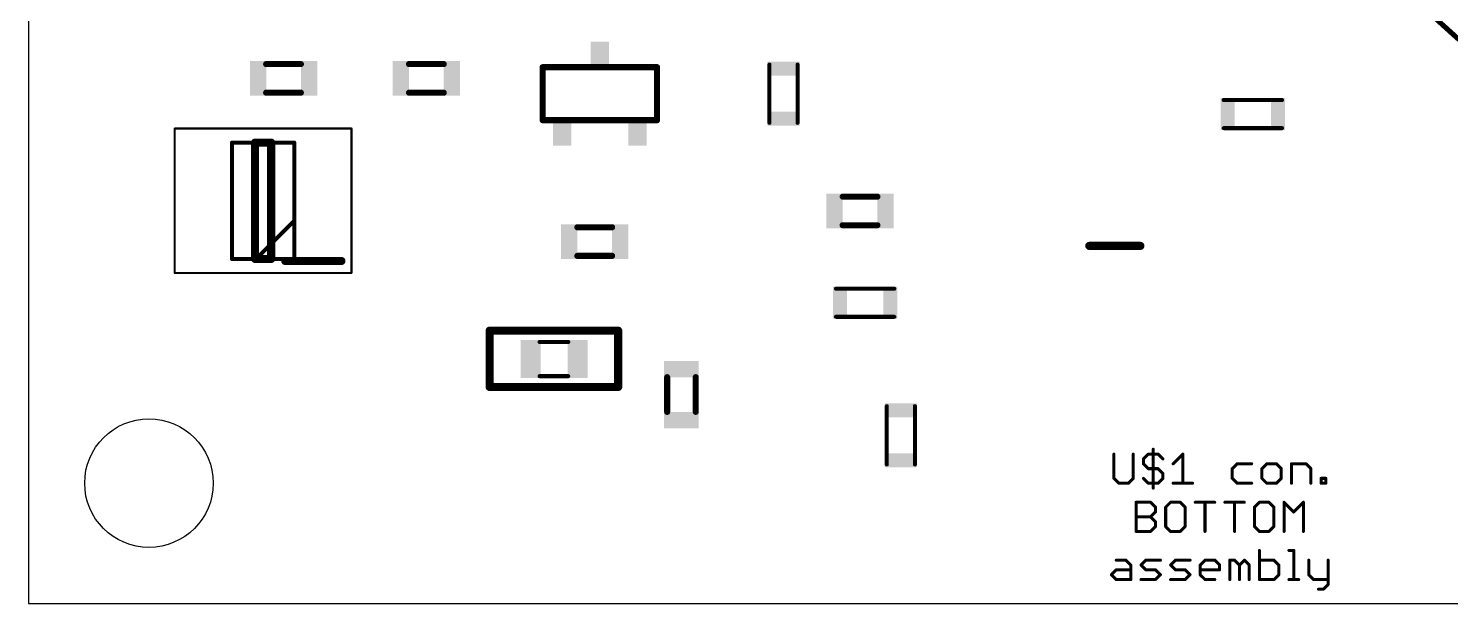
# Model space of a CAD drawing. Extents: x 0 to 2.95, y 0 to 1.57.
# Drawn here: x 0 to 1.394, y 0 to 0.564 of the extents above; entities that cross this region are included whole.
import ezdxf

# ---------------------------------------------------------------- set-up
doc = ezdxf.new("R2010")
doc.units = 0
for name, color, linetype in [('20', 7, 'CONTINUOUS'), ('21', 253, 'CONTINUOUS'), ('51', 253, 'CONTINUOUS')]:
    doc.layers.add(name, color=color, linetype=linetype)

# ---------------------------------------------------------------- blocks, each defined once
blk = doc.blocks.new('RECT')
blk.add_solid([(-0.5, -0.5), (0.5, -0.5), (-0.5, 0.5), (0.5, 0.5)])

msp = doc.modelspace()

# ---------------------------------------------------------------- linework, layer by layer
at = {"layer": '20'}
for p, q in [((0, 1.574803), (0, 0)), ((0, 0), (2.952756, 0))]:
    msp.add_line(p, q, dxfattribs=at)
msp.add_circle((0.11811, 0.11811), 0.062992, dxfattribs=at)
at = {"layer": '21'}
for points, const_width in [([(1.655, 0.463425, 1), (1.655, 1.266575, 1), (1.655, 0.463425)], 0.005), ([(1.655, 0.510669, 1), (1.655, 1.219331, 1), (1.655, 0.510669)], 0.005), ([(0.224094, 0.452087, 1), (0.220157, 0.452087)], 0.003937), ([(0.222126, 0.454055, 1), (0.222126, 0.450118)], 0.003937), ([(0.239843, 0.452087, 1), (0.235906, 0.452087)], 0.003937), ([(0.237874, 0.450118, 1), (0.237874, 0.454055)], 0.003937), ([(1.039724, 0.352748, 1), (1.039724, 0.348748)], 0.004), ([(1.089724, 0.348748, 1), (1.089724, 0.352748)], 0.004), ([(0.220157, 0.337913, 1), (0.224094, 0.337913)], 0.003937), ([(0.222126, 0.339882, 1), (0.222126, 0.335945)], 0.003937), ([(0.235906, 0.337913, 1), (0.239843, 0.337913)], 0.003937), ([(0.237874, 0.335945, 1), (0.237874, 0.339882)], 0.003937), ([(0.251654, 0.337913, 1), (0.251654, 0.333976)], 0.003937), ([(0.306772, 0.333976, 1), (0.306772, 0.337913)], 0.003937), ([(0.454008, 0.267559, 1), (0.450008, 0.267559)], 0.004), ([(0.452008, 0.269559, 1), (0.452008, 0.265559)], 0.004), ([(0.579992, 0.267559, 1), (0.575992, 0.267559)], 0.004), ([(0.577992, 0.265559, 1), (0.577992, 0.269559)], 0.004), ([(0.452008, 0.214441, 1), (0.452008, 0.210441)], 0.004), ([(0.450008, 0.212441, 1), (0.454008, 0.212441)], 0.004), ([(0.575992, 0.212441, 1), (0.579992, 0.212441)], 0.004), ([(0.577992, 0.210441, 1), (0.577992, 0.214441)], 0.004)]:
    msp.add_lwpolyline(points, format="xyb", dxfattribs=dict(at, const_width=const_width))
for points, const_width in [([(0.222126, 0.337913), (0.222126, 0.452087)], 0.007874), ([(0.222126, 0.452087), (0.237874, 0.452087)], 0.007874), ([(0.237874, 0.452087), (0.237874, 0.337913)], 0.007874), ([(1.039724, 0.350748), (1.089724, 0.350748)], 0.008), ([(0.237874, 0.337913), (0.222126, 0.337913)], 0.007874), ([(0.306772, 0.335945), (0.251654, 0.335945)], 0.007874), ([(0.452008, 0.212441), (0.452008, 0.267559)], 0.008), ([(0.452008, 0.267559), (0.577992, 0.267559)], 0.008), ([(0.577992, 0.267559), (0.577992, 0.212441)], 0.008), ([(0.577992, 0.212441), (0.452008, 0.212441)], 0.008)]:
    msp.add_lwpolyline(points, dxfattribs=dict(at, const_width=const_width))
at = {"layer": '51'}
for points, const_width in [([(0.267008, 0.529016), (0.232992, 0.529016)], 0.006), ([(0.407008, 0.529016), (0.372992, 0.529016)], 0.006), ([(0.72622, 0.471457), (0.72622, 0.528543)], 0.004), ([(0.75378, 0.528543), (0.75378, 0.471457)], 0.004), ([(0.504, 0.474), (0.504, 0.526)], 0.006), ([(0.504, 0.526), (0.616, 0.526)], 0.006), ([(0.616, 0.526), (0.616, 0.474)], 0.006), ([(0.232992, 0.500984), (0.267008, 0.500984)], 0.006), ([(0.372992, 0.500984), (0.407008, 0.500984)], 0.006), ([(1.171457, 0.49378), (1.228543, 0.49378)], 0.004), ([(0.616, 0.474), (0.504, 0.474)], 0.006), ([(0.143386, 0.324134), (0.143386, 0.465866)], 0.001969), ([(0.143386, 0.465866), (0.316614, 0.465866)], 0.001969), ([(0.316614, 0.465866), (0.316614, 0.324134)], 0.001969), ([(1.228543, 0.46622), (1.171457, 0.46622)], 0.004), ([(0.199488, 0.337913), (0.199488, 0.452087)], 0.003937), ([(0.199488, 0.452087), (0.260512, 0.452087)], 0.003937), ([(0.260512, 0.452087), (0.260512, 0.337913)], 0.003937), ([(0.832008, 0.399016), (0.797992, 0.399016)], 0.006), ([(0.260512, 0.375315), (0.22311, 0.337913)], 0.003937), ([(0.572008, 0.369016), (0.537992, 0.369016)], 0.006), ([(0.797992, 0.370984), (0.832008, 0.370984)], 0.006), ([(0.260512, 0.337913), (0.199488, 0.337913)], 0.003937), ([(0.537992, 0.340984), (0.572008, 0.340984)], 0.006), ([(0.316614, 0.324134), (0.143386, 0.324134)], 0.001969), ([(0.791457, 0.30878), (0.848543, 0.30878)], 0.004), ([(0.848543, 0.28122), (0.791457, 0.28122)], 0.004), ([(0.529016, 0.256496), (0.500984, 0.256496)], 0.004), ([(0.529016, 0.222992), (0.500984, 0.222992)], 0.004), ([(0.625984, 0.222008), (0.625984, 0.187992)], 0.006), ([(0.654016, 0.187992), (0.654016, 0.222008)], 0.006), ([(0.84122, 0.136457), (0.84122, 0.193543)], 0.004), ([(0.86878, 0.193543), (0.86878, 0.136457)], 0.004), ([(1.063809, 0.146556), (1.063809, 0.122789)], 0.003), ([(1.082822, 0.122789), (1.082822, 0.146556)], 0.003), ([(1.09281, 0.141802), (1.097563, 0.146556)], 0.003), ([(1.09281, 0.137049), (1.09281, 0.141802)], 0.003), ([(1.097563, 0.146556), (1.10707, 0.146556)], 0.003), ([(1.102317, 0.151309), (1.102317, 0.113282)], 0.003), ([(1.10707, 0.146556), (1.111823, 0.141802)], 0.003), ([(1.121811, 0.137049), (1.131318, 0.146556)], 0.003), ([(1.131318, 0.146556), (1.131318, 0.118035)], 0.003), ([(1.097563, 0.132296), (1.09281, 0.137049)], 0.003), ([(1.10707, 0.132296), (1.097563, 0.132296)], 0.003), ([(1.111823, 0.127542), (1.10707, 0.132296)], 0.003), ([(1.111823, 0.122789), (1.111823, 0.127542)], 0.003), ([(1.184566, 0.137049), (1.179813, 0.132296)], 0.003), ([(1.179813, 0.132296), (1.179813, 0.122789)], 0.003), ([(1.198827, 0.137049), (1.184566, 0.137049)], 0.003), ([(1.213568, 0.137049), (1.208814, 0.132296)], 0.003), ([(1.208814, 0.132296), (1.208814, 0.122789)], 0.003), ([(1.223074, 0.137049), (1.213568, 0.137049)], 0.003), ([(1.227828, 0.132296), (1.223074, 0.137049)], 0.003), ([(1.227828, 0.122789), (1.227828, 0.132296)], 0.003), ([(1.237815, 0.118035), (1.237815, 0.137049)], 0.003), ([(1.237815, 0.137049), (1.252076, 0.137049)], 0.003), ([(1.252076, 0.137049), (1.256829, 0.132296)], 0.003), ([(1.256829, 0.132296), (1.256829, 0.118035)], 0.003), ([(1.063809, 0.122789), (1.068562, 0.118035)], 0.003), ([(1.068562, 0.118035), (1.078069, 0.118035)], 0.003), ([(1.078069, 0.118035), (1.082822, 0.122789)], 0.003), ([(1.09281, 0.122789), (1.097563, 0.118035)], 0.003), ([(1.097563, 0.118035), (1.10707, 0.118035)], 0.003), ([(1.10707, 0.118035), (1.111823, 0.122789)], 0.003), ([(1.121811, 0.118035), (1.140824, 0.118035)], 0.003), ([(1.179813, 0.122789), (1.184566, 0.118035)], 0.003), ([(1.184566, 0.118035), (1.198827, 0.118035)], 0.003), ([(1.208814, 0.122789), (1.213568, 0.118035)], 0.003), ([(1.213568, 0.118035), (1.223074, 0.118035)], 0.003), ([(1.223074, 0.118035), (1.227828, 0.122789)], 0.003), ([(1.266816, 0.118035), (1.266816, 0.122789)], 0.003), ([(1.266816, 0.122789), (1.27157, 0.122789)], 0.003), ([(1.27157, 0.118035), (1.266816, 0.118035)], 0.003), ([(1.27157, 0.122789), (1.27157, 0.118035)], 0.003), ([(1.08556, 0.070791), (1.08556, 0.099312)], 0.003), ([(1.08556, 0.099312), (1.09982, 0.099312)], 0.003), ([(1.09982, 0.099312), (1.104573, 0.094558)], 0.003), ([(1.119314, 0.099312), (1.114561, 0.094558)], 0.003), ([(1.128821, 0.099312), (1.119314, 0.099312)], 0.003), ([(1.133574, 0.094558), (1.128821, 0.099312)], 0.003), ([(1.143562, 0.099312), (1.162575, 0.099312)], 0.003), ([(1.153069, 0.070791), (1.153069, 0.099312)], 0.003), ([(1.172563, 0.099312), (1.191576, 0.099312)], 0.003), ([(1.18207, 0.070791), (1.18207, 0.099312)], 0.003), ([(1.206317, 0.099312), (1.201564, 0.094558)], 0.003), ([(1.215824, 0.099312), (1.206317, 0.099312)], 0.003), ([(1.220578, 0.094558), (1.215824, 0.099312)], 0.003), ([(1.230565, 0.070791), (1.230565, 0.099312)], 0.003), ([(1.230565, 0.099312), (1.240072, 0.089805)], 0.003), ([(1.240072, 0.089805), (1.249579, 0.099312)], 0.003), ([(1.249579, 0.099312), (1.249579, 0.070791)], 0.003), ([(1.08556, 0.085052), (1.09982, 0.085052)], 0.003), ([(1.104573, 0.089805), (1.09982, 0.085052)], 0.003), ([(1.09982, 0.085052), (1.104573, 0.080298)], 0.003), ([(1.104573, 0.094558), (1.104573, 0.089805)], 0.003), ([(1.114561, 0.094558), (1.114561, 0.075545)], 0.003), ([(1.133574, 0.075545), (1.133574, 0.094558)], 0.003), ([(1.201564, 0.094558), (1.201564, 0.075545)], 0.003), ([(1.220578, 0.075545), (1.220578, 0.094558)], 0.003), ([(1.09982, 0.070791), (1.08556, 0.070791)], 0.003), ([(1.104573, 0.075545), (1.09982, 0.070791)], 0.003), ([(1.104573, 0.080298), (1.104573, 0.075545)], 0.003), ([(1.114561, 0.075545), (1.119314, 0.070791)], 0.003), ([(1.119314, 0.070791), (1.128821, 0.070791)], 0.003), ([(1.128821, 0.070791), (1.133574, 0.075545)], 0.003), ([(1.201564, 0.075545), (1.206317, 0.070791)], 0.003), ([(1.206317, 0.070791), (1.215824, 0.070791)], 0.003), ([(1.215824, 0.070791), (1.220578, 0.075545)], 0.003), ([(1.066145, 0.042561), (1.075652, 0.042561)], 0.003), ([(1.075652, 0.042561), (1.080406, 0.037807)], 0.003), ([(1.090393, 0.037807), (1.095146, 0.042561)], 0.003), ([(1.095146, 0.042561), (1.109407, 0.042561)], 0.003), ([(1.119394, 0.037807), (1.124148, 0.042561)], 0.003), ([(1.124148, 0.042561), (1.138408, 0.042561)], 0.003), ([(1.148395, 0.037807), (1.153149, 0.042561)], 0.003), ([(1.153149, 0.042561), (1.162656, 0.042561)], 0.003), ([(1.162656, 0.042561), (1.167409, 0.037807)], 0.003), ([(1.177396, 0.023547), (1.177396, 0.042561)], 0.003), ([(1.177396, 0.042561), (1.18215, 0.042561)], 0.003), ([(1.18215, 0.042561), (1.186903, 0.037807)], 0.003), ([(1.186903, 0.037807), (1.191657, 0.042561)], 0.003), ([(1.191657, 0.042561), (1.19641, 0.037807)], 0.003), ([(1.206398, 0.052068), (1.206398, 0.023547)], 0.003), ([(1.220658, 0.042561), (1.206398, 0.042561)], 0.003), ([(1.225411, 0.037807), (1.220658, 0.042561)], 0.003), ([(1.235399, 0.052068), (1.240152, 0.052068)], 0.003), ([(1.240152, 0.052068), (1.240152, 0.023547)], 0.003), ([(1.254733, 0.042561), (1.254733, 0.028301)], 0.003), ([(1.273746, 0.042561), (1.273746, 0.018794)], 0.003), ([(1.061392, 0.028301), (1.066145, 0.033054)], 0.003), ([(1.066145, 0.023547), (1.061392, 0.028301)], 0.003), ([(1.066145, 0.033054), (1.080406, 0.033054)], 0.003), ([(1.080406, 0.037807), (1.080406, 0.023547)], 0.003), ([(1.095146, 0.033054), (1.090393, 0.037807)], 0.003), ([(1.104653, 0.033054), (1.095146, 0.033054)], 0.003), ([(1.109407, 0.028301), (1.104653, 0.033054)], 0.003), ([(1.104653, 0.023547), (1.109407, 0.028301)], 0.003), ([(1.124148, 0.033054), (1.119394, 0.037807)], 0.003), ([(1.133654, 0.033054), (1.124148, 0.033054)], 0.003), ([(1.138408, 0.028301), (1.133654, 0.033054)], 0.003), ([(1.133654, 0.023547), (1.138408, 0.028301)], 0.003), ([(1.148395, 0.028301), (1.148395, 0.037807)], 0.003), ([(1.167409, 0.033054), (1.148395, 0.033054)], 0.003), ([(1.153149, 0.023547), (1.148395, 0.028301)], 0.003), ([(1.167409, 0.037807), (1.167409, 0.033054)], 0.003), ([(1.186903, 0.037807), (1.186903, 0.023547)], 0.003), ([(1.19641, 0.037807), (1.19641, 0.023547)], 0.003), ([(1.220658, 0.023547), (1.225411, 0.028301)], 0.003), ([(1.225411, 0.028301), (1.225411, 0.037807)], 0.003), ([(1.254733, 0.028301), (1.259486, 0.023547)], 0.003), ([(1.080406, 0.023547), (1.066145, 0.023547)], 0.003), ([(1.090393, 0.023547), (1.104653, 0.023547)], 0.003), ([(1.119394, 0.023547), (1.133654, 0.023547)], 0.003), ([(1.162656, 0.023547), (1.153149, 0.023547)], 0.003), ([(1.206398, 0.023547), (1.220658, 0.023547)], 0.003), ([(1.235399, 0.023547), (1.244905, 0.023547)], 0.003), ([(1.259486, 0.023547), (1.273746, 0.023547)], 0.003), ([(1.268993, 0.01404), (1.264239, 0.01404)], 0.003), ([(1.273746, 0.018794), (1.268993, 0.01404)], 0.003)]:
    msp.add_lwpolyline(points, dxfattribs=dict(at, const_width=const_width))
for points, const_width in [([(0.232992, 0.530516, 1), (0.232992, 0.527516)], 0.003), ([(0.267008, 0.527516, 1), (0.267008, 0.530516)], 0.003), ([(0.372992, 0.530516, 1), (0.372992, 0.527516)], 0.003), ([(0.407008, 0.527516, 1), (0.407008, 0.530516)], 0.003), ([(0.72722, 0.528543, 1), (0.72522, 0.528543)], 0.002), ([(0.75478, 0.528543, 1), (0.75278, 0.528543)], 0.002), ([(0.5055, 0.526, 1), (0.5025, 0.526)], 0.003), ([(0.504, 0.5275, 1), (0.504, 0.5245)], 0.003), ([(0.6175, 0.526, 1), (0.6145, 0.526)], 0.003), ([(0.616, 0.5245, 1), (0.616, 0.5275)], 0.003), ([(0.232992, 0.502484, 1), (0.232992, 0.499484)], 0.003), ([(0.267008, 0.499484, 1), (0.267008, 0.502484)], 0.003), ([(0.372992, 0.502484, 1), (0.372992, 0.499484)], 0.003), ([(0.407008, 0.499484, 1), (0.407008, 0.502484)], 0.003), ([(1.171457, 0.49478, 1), (1.171457, 0.49278)], 0.002), ([(1.228543, 0.49278, 1), (1.228543, 0.49478)], 0.002), ([(0.504, 0.4755, 1), (0.504, 0.4725)], 0.003), ([(0.5025, 0.474, 1), (0.5055, 0.474)], 0.003), ([(0.6145, 0.474, 1), (0.6175, 0.474)], 0.003), ([(0.616, 0.4725, 1), (0.616, 0.4755)], 0.003), ([(0.143878, 0.465866, 1), (0.142894, 0.465866)], 0.000984), ([(0.143386, 0.466358, 1), (0.143386, 0.465374)], 0.000984), ([(0.317106, 0.465866, 1), (0.316122, 0.465866)], 0.000984), ([(0.316614, 0.465374, 1), (0.316614, 0.466358)], 0.000984), ([(0.72522, 0.471457, 1), (0.72722, 0.471457)], 0.002), ([(0.75278, 0.471457, 1), (0.75478, 0.471457)], 0.002), ([(1.171457, 0.46722, 1), (1.171457, 0.46522)], 0.002), ([(1.228543, 0.46522, 1), (1.228543, 0.46722)], 0.002), ([(0.199488, 0.453071, 1), (0.199488, 0.451102)], 0.001969), ([(0.200472, 0.452087, 1), (0.198504, 0.452087)], 0.001969), ([(0.261496, 0.452087, 1), (0.259528, 0.452087)], 0.001969), ([(0.260512, 0.451102, 1), (0.260512, 0.453071)], 0.001969), ([(0.797992, 0.400516, 1), (0.797992, 0.397516)], 0.003), ([(0.832008, 0.397516, 1), (0.832008, 0.400516)], 0.003), ([(0.261208, 0.374619, 1), (0.259816, 0.376011)], 0.001969), ([(0.537992, 0.370516, 1), (0.537992, 0.367516)], 0.003), ([(0.572008, 0.367516, 1), (0.572008, 0.370516)], 0.003), ([(0.797992, 0.372484, 1), (0.797992, 0.369484)], 0.003), ([(0.832008, 0.369484, 1), (0.832008, 0.372484)], 0.003), ([(0.199488, 0.338898, 1), (0.199488, 0.336929)], 0.001969), ([(0.198504, 0.337913, 1), (0.200472, 0.337913)], 0.001969), ([(0.222414, 0.338609, 1), (0.223806, 0.337217)], 0.001969), ([(0.259528, 0.337913, 1), (0.261496, 0.337913)], 0.001969), ([(0.260512, 0.336929, 1), (0.260512, 0.338898)], 0.001969), ([(0.537992, 0.342484, 1), (0.537992, 0.339484)], 0.003), ([(0.572008, 0.339484, 1), (0.572008, 0.342484)], 0.003), ([(0.143386, 0.324626, 1), (0.143386, 0.323642)], 0.000984), ([(0.142894, 0.324134, 1), (0.143878, 0.324134)], 0.000984), ([(0.316122, 0.324134, 1), (0.317106, 0.324134)], 0.000984), ([(0.316614, 0.323642, 1), (0.316614, 0.324626)], 0.000984), ([(0.791457, 0.30978, 1), (0.791457, 0.30778)], 0.002), ([(0.848543, 0.30778, 1), (0.848543, 0.30978)], 0.002), ([(0.791457, 0.28222, 1), (0.791457, 0.28022)], 0.002), ([(0.848543, 0.28022, 1), (0.848543, 0.28222)], 0.002), ([(0.500984, 0.257496, 1), (0.500984, 0.255496)], 0.002), ([(0.529016, 0.255496, 1), (0.529016, 0.257496)], 0.002), ([(0.500984, 0.223992, 1), (0.500984, 0.221992)], 0.002), ([(0.529016, 0.221992, 1), (0.529016, 0.223992)], 0.002), ([(0.627484, 0.222008, 1), (0.624484, 0.222008)], 0.003), ([(0.655516, 0.222008, 1), (0.652516, 0.222008)], 0.003), ([(0.84222, 0.193543, 1), (0.84022, 0.193543)], 0.002), ([(0.86978, 0.193543, 1), (0.86778, 0.193543)], 0.002), ([(0.624484, 0.187992, 1), (0.627484, 0.187992)], 0.003), ([(0.652516, 0.187992, 1), (0.655516, 0.187992)], 0.003), ([(1.064559, 0.146556, 1), (1.063059, 0.146556)], 0.0015), ([(1.083572, 0.146556, 1), (1.082072, 0.146556)], 0.0015), ([(1.092279, 0.142333, 1), (1.09334, 0.141272)], 0.0015), ([(1.09356, 0.141802, 1), (1.09206, 0.141802)], 0.0015), ([(1.097563, 0.147306, 1), (1.097563, 0.145806)], 0.0015), ([(1.098093, 0.146026, 1), (1.097033, 0.147086)], 0.0015), ([(1.103067, 0.151309, 1), (1.101567, 0.151309)], 0.0015), ([(1.1076, 0.147086, 1), (1.10654, 0.146026)], 0.0015), ([(1.10707, 0.145806, 1), (1.10707, 0.147306)], 0.0015), ([(1.111293, 0.141272, 1), (1.112354, 0.142333)], 0.0015), ([(1.132068, 0.146556, 1), (1.130568, 0.146556)], 0.0015), ([(1.131848, 0.146026, 1), (1.130787, 0.147086)], 0.0015), ([(0.84022, 0.136457, 1), (0.84222, 0.136457)], 0.002), ([(0.86778, 0.136457, 1), (0.86978, 0.136457)], 0.002), ([(1.09334, 0.137579, 1), (1.092279, 0.136519)], 0.0015), ([(1.09206, 0.137049, 1), (1.09356, 0.137049)], 0.0015), ([(1.097563, 0.133046, 1), (1.097563, 0.131546)], 0.0015), ([(1.097033, 0.131765, 1), (1.098093, 0.132826)], 0.0015), ([(1.1076, 0.132826, 1), (1.10654, 0.131765)], 0.0015), ([(1.10707, 0.131546, 1), (1.10707, 0.133046)], 0.0015), ([(1.112573, 0.127542, 1), (1.111073, 0.127542)], 0.0015), ([(1.111293, 0.127012, 1), (1.112354, 0.128073)], 0.0015), ([(1.121281, 0.137579, 1), (1.122341, 0.136519)], 0.0015), ([(1.180563, 0.132296, 1), (1.179063, 0.132296)], 0.0015), ([(1.179283, 0.132826, 1), (1.180343, 0.131765)], 0.0015), ([(1.184566, 0.137799, 1), (1.184566, 0.136299)], 0.0015), ([(1.185097, 0.136519, 1), (1.184036, 0.137579)], 0.0015), ([(1.198827, 0.136299, 1), (1.198827, 0.137799)], 0.0015), ([(1.209564, 0.132296, 1), (1.208064, 0.132296)], 0.0015), ([(1.208284, 0.132826, 1), (1.209345, 0.131765)], 0.0015), ([(1.213568, 0.137799, 1), (1.213568, 0.136299)], 0.0015), ([(1.214098, 0.136519, 1), (1.213037, 0.137579)], 0.0015), ([(1.223605, 0.137579, 1), (1.222544, 0.136519)], 0.0015), ([(1.223074, 0.136299, 1), (1.223074, 0.137799)], 0.0015), ([(1.228578, 0.132296, 1), (1.227078, 0.132296)], 0.0015), ([(1.227297, 0.131765, 1), (1.228358, 0.132826)], 0.0015), ([(1.238565, 0.137049, 1), (1.237065, 0.137049)], 0.0015), ([(1.237815, 0.137799, 1), (1.237815, 0.136299)], 0.0015), ([(1.252606, 0.137579, 1), (1.251545, 0.136519)], 0.0015), ([(1.252076, 0.136299, 1), (1.252076, 0.137799)], 0.0015), ([(1.257579, 0.132296, 1), (1.256079, 0.132296)], 0.0015), ([(1.256299, 0.131765, 1), (1.257359, 0.132826)], 0.0015), ([(1.064339, 0.123319, 1), (1.063278, 0.122258)], 0.0015), ([(1.063059, 0.122789, 1), (1.064559, 0.122789)], 0.0015), ([(1.068562, 0.118785, 1), (1.068562, 0.117285)], 0.0015), ([(1.068032, 0.117505, 1), (1.069092, 0.118566)], 0.0015), ([(1.077539, 0.118566, 1), (1.078599, 0.117505)], 0.0015), ([(1.078069, 0.117285, 1), (1.078069, 0.118785)], 0.0015), ([(1.082072, 0.122789, 1), (1.083572, 0.122789)], 0.0015), ([(1.083353, 0.122258, 1), (1.082292, 0.123319)], 0.0015), ([(1.09334, 0.123319, 1), (1.092279, 0.122258)], 0.0015), ([(1.097563, 0.118785, 1), (1.097563, 0.117285)], 0.0015), ([(1.097033, 0.117505, 1), (1.098093, 0.118566)], 0.0015), ([(1.101567, 0.113282, 1), (1.103067, 0.113282)], 0.0015), ([(1.10654, 0.118566, 1), (1.1076, 0.117505)], 0.0015), ([(1.10707, 0.117285, 1), (1.10707, 0.118785)], 0.0015), ([(1.111073, 0.122789, 1), (1.112573, 0.122789)], 0.0015), ([(1.112354, 0.122258, 1), (1.111293, 0.123319)], 0.0015), ([(1.121811, 0.118785, 1), (1.121811, 0.117285)], 0.0015), ([(1.130568, 0.118035, 1), (1.132068, 0.118035)], 0.0015), ([(1.140824, 0.117285, 1), (1.140824, 0.118785)], 0.0015), ([(1.180343, 0.123319, 1), (1.179283, 0.122258)], 0.0015), ([(1.179063, 0.122789, 1), (1.180563, 0.122789)], 0.0015), ([(1.184566, 0.118785, 1), (1.184566, 0.117285)], 0.0015), ([(1.184036, 0.117505, 1), (1.185097, 0.118566)], 0.0015), ([(1.198827, 0.117285, 1), (1.198827, 0.118785)], 0.0015), ([(1.209345, 0.123319, 1), (1.208284, 0.122258)], 0.0015), ([(1.208064, 0.122789, 1), (1.209564, 0.122789)], 0.0015), ([(1.213568, 0.118785, 1), (1.213568, 0.117285)], 0.0015), ([(1.213037, 0.117505, 1), (1.214098, 0.118566)], 0.0015), ([(1.222544, 0.118566, 1), (1.223605, 0.117505)], 0.0015), ([(1.223074, 0.117285, 1), (1.223074, 0.118785)], 0.0015), ([(1.227078, 0.122789, 1), (1.228578, 0.122789)], 0.0015), ([(1.228358, 0.122258, 1), (1.227297, 0.123319)], 0.0015), ([(1.237065, 0.118035, 1), (1.238565, 0.118035)], 0.0015), ([(1.256079, 0.118035, 1), (1.257579, 0.118035)], 0.0015), ([(1.267566, 0.122789, 1), (1.266066, 0.122789)], 0.0015), ([(1.266816, 0.123539, 1), (1.266816, 0.122039)], 0.0015), ([(1.266816, 0.118785, 1), (1.266816, 0.117285)], 0.0015), ([(1.266066, 0.118035, 1), (1.267566, 0.118035)], 0.0015), ([(1.27232, 0.122789, 1), (1.27082, 0.122789)], 0.0015), ([(1.27082, 0.118035, 1), (1.27232, 0.118035)], 0.0015), ([(1.27157, 0.122039, 1), (1.27157, 0.123539)], 0.0015), ([(1.27157, 0.117285, 1), (1.27157, 0.118785)], 0.0015), ([(1.08631, 0.099312, 1), (1.08481, 0.099312)], 0.0015), ([(1.08556, 0.100062, 1), (1.08556, 0.098562)], 0.0015), ([(1.10035, 0.099842, 1), (1.099289, 0.098781)], 0.0015), ([(1.09982, 0.098562, 1), (1.09982, 0.100062)], 0.0015), ([(1.119314, 0.100062, 1), (1.119314, 0.098562)], 0.0015), ([(1.119844, 0.098781, 1), (1.118784, 0.099842)], 0.0015), ([(1.129351, 0.099842, 1), (1.128291, 0.098781)], 0.0015), ([(1.128821, 0.098562, 1), (1.128821, 0.100062)], 0.0015), ([(1.143562, 0.100062, 1), (1.143562, 0.098562)], 0.0015), ([(1.153819, 0.099312, 1), (1.152319, 0.099312)], 0.0015), ([(1.162575, 0.098562, 1), (1.162575, 0.100062)], 0.0015), ([(1.172563, 0.100062, 1), (1.172563, 0.098562)], 0.0015), ([(1.18282, 0.099312, 1), (1.18132, 0.099312)], 0.0015), ([(1.191576, 0.098562, 1), (1.191576, 0.100062)], 0.0015), ([(1.206317, 0.100062, 1), (1.206317, 0.098562)], 0.0015), ([(1.206848, 0.098781, 1), (1.205787, 0.099842)], 0.0015), ([(1.216355, 0.099842, 1), (1.215294, 0.098781)], 0.0015), ([(1.215824, 0.098562, 1), (1.215824, 0.100062)], 0.0015), ([(1.231315, 0.099312, 1), (1.229815, 0.099312)], 0.0015), ([(1.231095, 0.099842, 1), (1.230035, 0.098781)], 0.0015), ([(1.250329, 0.099312, 1), (1.248829, 0.099312)], 0.0015), ([(1.250109, 0.098781, 1), (1.249048, 0.099842)], 0.0015), ([(1.08556, 0.085802, 1), (1.08556, 0.084302)], 0.0015), ([(1.10035, 0.085582, 1), (1.099289, 0.084521)], 0.0015), ([(1.099289, 0.085582, 1), (1.10035, 0.084521)], 0.0015), ([(1.09982, 0.084302, 1), (1.09982, 0.085802)], 0.0015), ([(1.105323, 0.094558, 1), (1.103823, 0.094558)], 0.0015), ([(1.103823, 0.089805, 1), (1.105323, 0.089805)], 0.0015), ([(1.104043, 0.094028, 1), (1.105103, 0.095089)], 0.0015), ([(1.105103, 0.089275, 1), (1.104043, 0.090335)], 0.0015), ([(1.11403, 0.095089, 1), (1.115091, 0.094028)], 0.0015), ([(1.115311, 0.094558, 1), (1.113811, 0.094558)], 0.0015), ([(1.134324, 0.094558, 1), (1.132824, 0.094558)], 0.0015), ([(1.133044, 0.094028, 1), (1.134105, 0.095089)], 0.0015), ([(1.202314, 0.094558, 1), (1.200814, 0.094558)], 0.0015), ([(1.201034, 0.095089, 1), (1.202094, 0.094028)], 0.0015), ([(1.221328, 0.094558, 1), (1.219828, 0.094558)], 0.0015), ([(1.220047, 0.094028, 1), (1.221108, 0.095089)], 0.0015), ([(1.239542, 0.090335, 1), (1.240602, 0.089275)], 0.0015), ([(1.239542, 0.089275, 1), (1.240602, 0.090335)], 0.0015), ([(1.08556, 0.071541, 1), (1.08556, 0.070041)], 0.0015), ([(1.08481, 0.070791, 1), (1.08631, 0.070791)], 0.0015), ([(1.099289, 0.071322, 1), (1.10035, 0.070261)], 0.0015), ([(1.09982, 0.070041, 1), (1.09982, 0.071541)], 0.0015), ([(1.105323, 0.080298, 1), (1.103823, 0.080298)], 0.0015), ([(1.103823, 0.075545, 1), (1.105323, 0.075545)], 0.0015), ([(1.104043, 0.079768, 1), (1.105103, 0.080828)], 0.0015), ([(1.105103, 0.075014, 1), (1.104043, 0.076075)], 0.0015), ([(1.115091, 0.076075, 1), (1.11403, 0.075014)], 0.0015), ([(1.113811, 0.075545, 1), (1.115311, 0.075545)], 0.0015), ([(1.119314, 0.071541, 1), (1.119314, 0.070041)], 0.0015), ([(1.118784, 0.070261, 1), (1.119844, 0.071322)], 0.0015), ([(1.128291, 0.071322, 1), (1.129351, 0.070261)], 0.0015), ([(1.128821, 0.070041, 1), (1.128821, 0.071541)], 0.0015), ([(1.132824, 0.075545, 1), (1.134324, 0.075545)], 0.0015), ([(1.134105, 0.075014, 1), (1.133044, 0.076075)], 0.0015), ([(1.152319, 0.070791, 1), (1.153819, 0.070791)], 0.0015), ([(1.18132, 0.070791, 1), (1.18282, 0.070791)], 0.0015), ([(1.202094, 0.076075, 1), (1.201034, 0.075014)], 0.0015), ([(1.200814, 0.075545, 1), (1.202314, 0.075545)], 0.0015), ([(1.206317, 0.071541, 1), (1.206317, 0.070041)], 0.0015), ([(1.205787, 0.070261, 1), (1.206848, 0.071322)], 0.0015), ([(1.215294, 0.071322, 1), (1.216355, 0.070261)], 0.0015), ([(1.215824, 0.070041, 1), (1.215824, 0.071541)], 0.0015), ([(1.219828, 0.075545, 1), (1.221328, 0.075545)], 0.0015), ([(1.221108, 0.075014, 1), (1.220047, 0.076075)], 0.0015), ([(1.229815, 0.070791, 1), (1.231315, 0.070791)], 0.0015), ([(1.248829, 0.070791, 1), (1.250329, 0.070791)], 0.0015), ([(1.066145, 0.043311, 1), (1.066145, 0.041811)], 0.0015), ([(1.076183, 0.043091, 1), (1.075122, 0.04203)], 0.0015), ([(1.075652, 0.041811, 1), (1.075652, 0.043311)], 0.0015), ([(1.095146, 0.043311, 1), (1.095146, 0.041811)], 0.0015), ([(1.095677, 0.04203, 1), (1.094616, 0.043091)], 0.0015), ([(1.109407, 0.041811, 1), (1.109407, 0.043311)], 0.0015), ([(1.124148, 0.043311, 1), (1.124148, 0.041811)], 0.0015), ([(1.124678, 0.04203, 1), (1.123617, 0.043091)], 0.0015), ([(1.138408, 0.041811, 1), (1.138408, 0.043311)], 0.0015), ([(1.153149, 0.043311, 1), (1.153149, 0.041811)], 0.0015), ([(1.153679, 0.04203, 1), (1.152618, 0.043091)], 0.0015), ([(1.163186, 0.043091, 1), (1.162125, 0.04203)], 0.0015), ([(1.162656, 0.041811, 1), (1.162656, 0.043311)], 0.0015), ([(1.178146, 0.042561, 1), (1.176646, 0.042561)], 0.0015), ([(1.177396, 0.043311, 1), (1.177396, 0.041811)], 0.0015), ([(1.18268, 0.043091, 1), (1.181619, 0.04203)], 0.0015), ([(1.18215, 0.041811, 1), (1.18215, 0.043311)], 0.0015), ([(1.192187, 0.043091, 1), (1.191126, 0.04203)], 0.0015), ([(1.192187, 0.04203, 1), (1.191126, 0.043091)], 0.0015), ([(1.207148, 0.052068, 1), (1.205648, 0.052068)], 0.0015), ([(1.206398, 0.043311, 1), (1.206398, 0.041811)], 0.0015), ([(1.221188, 0.043091, 1), (1.220127, 0.04203)], 0.0015), ([(1.220658, 0.041811, 1), (1.220658, 0.043311)], 0.0015), ([(1.235399, 0.052818, 1), (1.235399, 0.051318)], 0.0015), ([(1.240902, 0.052068, 1), (1.239402, 0.052068)], 0.0015), ([(1.240152, 0.051318, 1), (1.240152, 0.052818)], 0.0015), ([(1.255483, 0.042561, 1), (1.253983, 0.042561)], 0.0015), ([(1.274496, 0.042561, 1), (1.272996, 0.042561)], 0.0015), ([(1.061922, 0.028831, 1), (1.060862, 0.02777)], 0.0015), ([(1.060862, 0.028831, 1), (1.061922, 0.02777)], 0.0015), ([(1.066145, 0.033804, 1), (1.066145, 0.032304)], 0.0015), ([(1.066676, 0.032524, 1), (1.065615, 0.033584)], 0.0015), ([(1.081156, 0.037807, 1), (1.079656, 0.037807)], 0.0015), ([(1.079875, 0.037277, 1), (1.080936, 0.038338)], 0.0015), ([(1.080406, 0.032304, 1), (1.080406, 0.033804)], 0.0015), ([(1.090923, 0.038338, 1), (1.089863, 0.037277)], 0.0015), ([(1.089863, 0.038338, 1), (1.090923, 0.037277)], 0.0015), ([(1.095146, 0.033804, 1), (1.095146, 0.032304)], 0.0015), ([(1.094616, 0.032524, 1), (1.095677, 0.033584)], 0.0015), ([(1.105184, 0.033584, 1), (1.104123, 0.032524)], 0.0015), ([(1.104653, 0.032304, 1), (1.104653, 0.033804)], 0.0015), ([(1.109937, 0.02777, 1), (1.108876, 0.028831)], 0.0015), ([(1.108876, 0.02777, 1), (1.109937, 0.028831)], 0.0015), ([(1.119925, 0.038338, 1), (1.118864, 0.037277)], 0.0015), ([(1.118864, 0.038338, 1), (1.119925, 0.037277)], 0.0015), ([(1.124148, 0.033804, 1), (1.124148, 0.032304)], 0.0015), ([(1.123617, 0.032524, 1), (1.124678, 0.033584)], 0.0015), ([(1.134185, 0.033584, 1), (1.133124, 0.032524)], 0.0015), ([(1.133654, 0.032304, 1), (1.133654, 0.033804)], 0.0015), ([(1.138938, 0.02777, 1), (1.137877, 0.028831)], 0.0015), ([(1.137877, 0.02777, 1), (1.138938, 0.028831)], 0.0015), ([(1.149145, 0.037807, 1), (1.147645, 0.037807)], 0.0015), ([(1.147865, 0.038338, 1), (1.148926, 0.037277)], 0.0015), ([(1.148395, 0.033804, 1), (1.148395, 0.032304)], 0.0015), ([(1.148926, 0.028831, 1), (1.147865, 0.02777)], 0.0015), ([(1.147645, 0.028301, 1), (1.149145, 0.028301)], 0.0015), ([(1.168159, 0.037807, 1), (1.166659, 0.037807)], 0.0015), ([(1.166659, 0.033054, 1), (1.168159, 0.033054)], 0.0015), ([(1.166879, 0.037277, 1), (1.167939, 0.038338)], 0.0015), ([(1.167409, 0.032304, 1), (1.167409, 0.033804)], 0.0015), ([(1.187653, 0.037807, 1), (1.186153, 0.037807)], 0.0015), ([(1.186373, 0.038338, 1), (1.187433, 0.037277)], 0.0015), ([(1.186373, 0.037277, 1), (1.187433, 0.038338)], 0.0015), ([(1.19716, 0.037807, 1), (1.19566, 0.037807)], 0.0015), ([(1.19588, 0.037277, 1), (1.19694, 0.038338)], 0.0015), ([(1.226161, 0.037807, 1), (1.224661, 0.037807)], 0.0015), ([(1.224661, 0.028301, 1), (1.226161, 0.028301)], 0.0015), ([(1.224881, 0.037277, 1), (1.225941, 0.038338)], 0.0015), ([(1.225941, 0.02777, 1), (1.224881, 0.028831)], 0.0015), ([(1.255263, 0.028831, 1), (1.254202, 0.02777)], 0.0015), ([(1.253983, 0.028301, 1), (1.255483, 0.028301)], 0.0015), ([(1.066145, 0.024297, 1), (1.066145, 0.022797)], 0.0015), ([(1.065615, 0.023017, 1), (1.066676, 0.024078)], 0.0015), ([(1.079656, 0.023547, 1), (1.081156, 0.023547)], 0.0015), ([(1.080406, 0.022797, 1), (1.080406, 0.024297)], 0.0015), ([(1.090393, 0.024297, 1), (1.090393, 0.022797)], 0.0015), ([(1.104123, 0.024078, 1), (1.105184, 0.023017)], 0.0015), ([(1.104653, 0.022797, 1), (1.104653, 0.024297)], 0.0015), ([(1.119394, 0.024297, 1), (1.119394, 0.022797)], 0.0015), ([(1.133124, 0.024078, 1), (1.134185, 0.023017)], 0.0015), ([(1.133654, 0.022797, 1), (1.133654, 0.024297)], 0.0015), ([(1.153149, 0.024297, 1), (1.153149, 0.022797)], 0.0015), ([(1.152618, 0.023017, 1), (1.153679, 0.024078)], 0.0015), ([(1.162656, 0.022797, 1), (1.162656, 0.024297)], 0.0015), ([(1.176646, 0.023547, 1), (1.178146, 0.023547)], 0.0015), ([(1.186153, 0.023547, 1), (1.187653, 0.023547)], 0.0015), ([(1.19566, 0.023547, 1), (1.19716, 0.023547)], 0.0015), ([(1.206398, 0.024297, 1), (1.206398, 0.022797)], 0.0015), ([(1.205648, 0.023547, 1), (1.207148, 0.023547)], 0.0015), ([(1.220127, 0.024078, 1), (1.221188, 0.023017)], 0.0015), ([(1.220658, 0.022797, 1), (1.220658, 0.024297)], 0.0015), ([(1.235399, 0.024297, 1), (1.235399, 0.022797)], 0.0015), ([(1.239402, 0.023547, 1), (1.240902, 0.023547)], 0.0015), ([(1.244905, 0.022797, 1), (1.244905, 0.024297)], 0.0015), ([(1.259486, 0.024297, 1), (1.259486, 0.022797)], 0.0015), ([(1.258956, 0.023017, 1), (1.260016, 0.024078)], 0.0015), ([(1.264239, 0.01479, 1), (1.264239, 0.01329)], 0.0015), ([(1.268463, 0.014571, 1), (1.269523, 0.01351)], 0.0015), ([(1.268993, 0.01329, 1), (1.268993, 0.01479)], 0.0015), ([(1.272996, 0.018794, 1), (1.274496, 0.018794)], 0.0015), ([(1.274277, 0.018264, 1), (1.273216, 0.019324)], 0.0015), ([(1.273746, 0.022797, 1), (1.273746, 0.024297)], 0.0015)]:
    msp.add_lwpolyline(points, format="xyb", dxfattribs=dict(at, const_width=const_width))

# ---------------------------------------------------------------- block references
for p, xscale, yscale in [((0.56, 0.5395), 0.018, 0.023), ((0.225, 0.515), 0.016, 0.034), ((0.275, 0.515), 0.016, 0.034), ((0.365, 0.515), 0.016, 0.034), ((0.415, 0.515), 0.016, 0.034), ((1.175394, 0.48), 0.01378, 0.031496), ((1.224606, 0.48), 0.01378, 0.031496), ((0.523, 0.4605), 0.018, 0.023), ((0.597, 0.4605), 0.018, 0.023), ((0.53, 0.355), 0.016, 0.034), ((0.58, 0.355), 0.016, 0.034), ((0.795394, 0.295), 0.01378, 0.031496), ((0.844606, 0.295), 0.01378, 0.031496)]:
    msp.add_blockref('RECT', p, dxfattribs=dict(at, xscale=xscale, yscale=yscale))
for p, xscale, yscale, rotation in [((0.74, 0.524606), 0.01378, 0.031496, 270), ((0.74, 0.475394), 0.01378, 0.031496, 270), ((0.79, 0.385), 0.016, 0.034, 180), ((0.84, 0.385), 0.016, 0.034, 180), ((0.492156, 0.239799), 0.019689, 0.037402, 180), ((0.538156, 0.239799), 0.019689, 0.037402, 180), ((0.64, 0.23), 0.016, 0.034, 270), ((0.855, 0.189606), 0.01378, 0.031496, 90), ((0.64, 0.18), 0.016, 0.034, 270), ((0.855, 0.140394), 0.01378, 0.031496, 90)]:
    msp.add_blockref('RECT', p, dxfattribs=dict(at, xscale=xscale, yscale=yscale, rotation=rotation))

doc.saveas('drawing.dxf')
